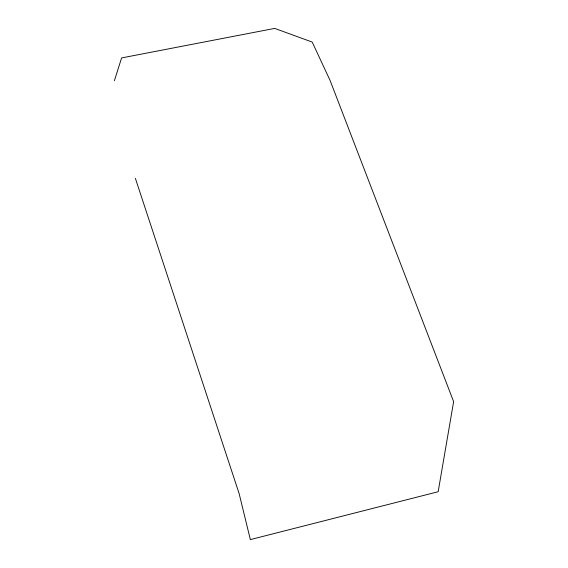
<?xml version="1.0" encoding="UTF-8"?>
<svg xmlns="http://www.w3.org/2000/svg" width="568" height="568" viewBox="0 0 568 568"><rect width="100%" height="100%" fill="white"/><g stroke="black" fill="none" stroke-linecap="round" stroke-linejoin="round"><path stroke-width="0.85" d="M114.374 80.734L121.609 57.922L274.699 28.4L312.208 42.075L330.058 80.386L453.626 401.64L438.162 491.732L250.353 539.6L239.114 493.542L135.383 178.352"/></g></svg>
